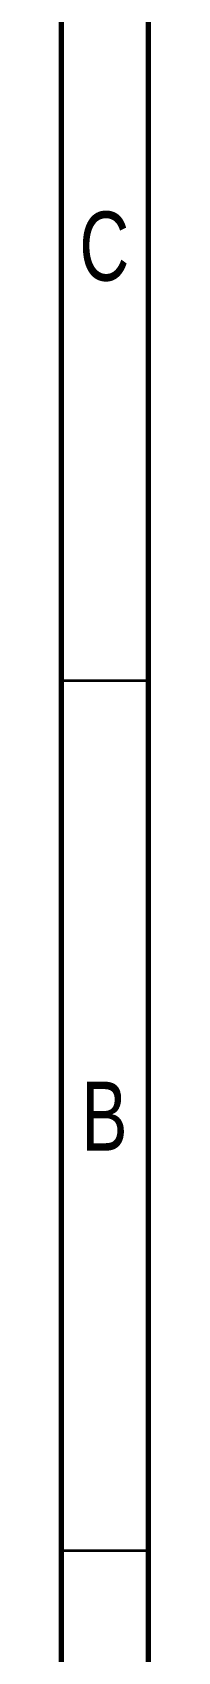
# Model space of a CAD drawing. Header units: millimetres. Extents: x 0 to 589, y 0 to 415.
# Drawn here: x 15 to 20, y 54.2 to 147.3 of the extents above; entities that cross this region are included whole.
import ezdxf

# ---------------------------------------------------------------- set-up
doc = ezdxf.new("R2010")
doc.units = ezdxf.units.MM
doc.styles.add('SLDTEXTSTYLE1', font='TXT', dxfattribs={"width": 0.75})

msp = doc.modelspace()

# ---------------------------------------------------------------- linework, layer by layer
at = {"color": 7, "linetype": 'Continuous', "lineweight": 70}
for p, q in [((15, 5), (15, 415)), ((20, 10), (20, 410))]:
    msp.add_line(p, q, dxfattribs=at)
at = {"color": 7, "linetype": 'Continuous', "lineweight": 35}
for p, q in [((20, 110), (15, 110)), ((20, 60), (15, 60))]:
    msp.add_line(p, q, dxfattribs=at)

# ---------------------------------------------------------------- texts
at = {"color": 7, "linetype": 'Continuous', "lineweight": 0, "char_height": 3.969, "attachment_point": 2, "style": 'SLDTEXTSTYLE1'}
for s, insert in [('C', (17.459, 136.97)), ('B', (17.471, 86.97))]:
    msp.add_mtext(s, dxfattribs=dict(at, insert=insert))

doc.saveas('drawing.dxf')
